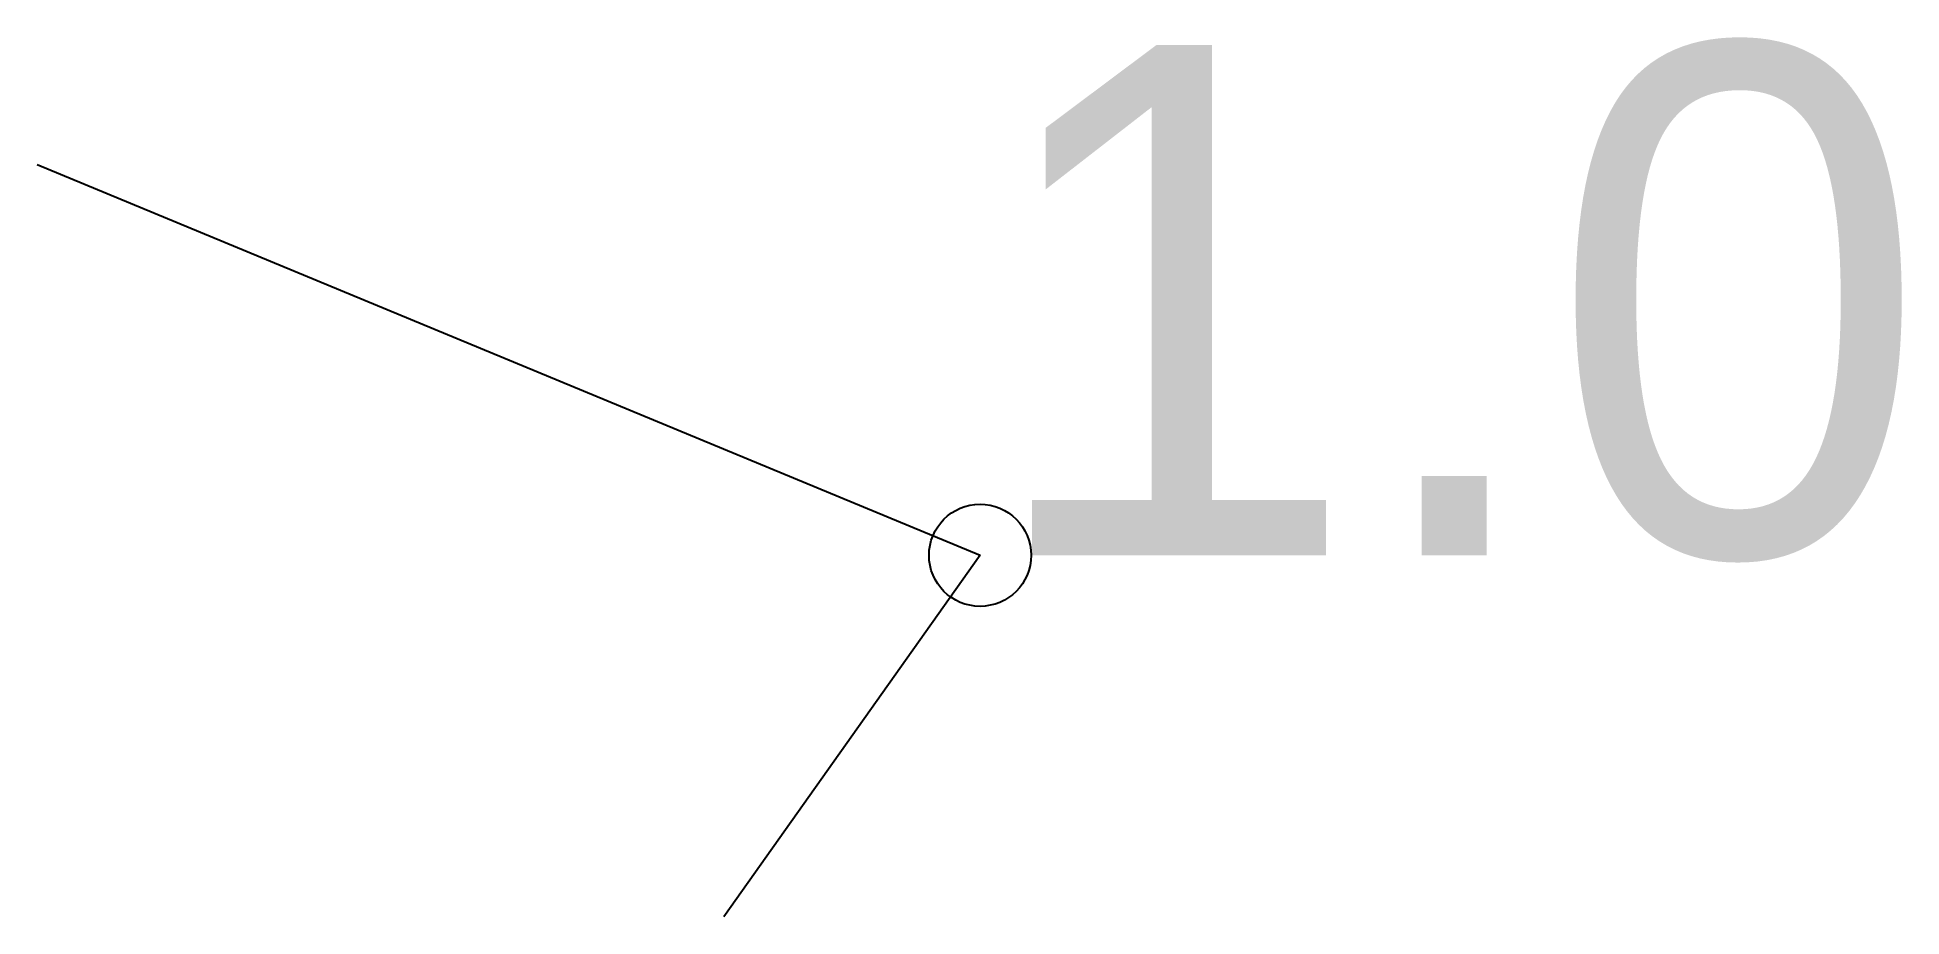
# Model space of a CAD drawing. Header units: millimetres. Extents: x 0 to 3.65, y -1.47 to 0.25.
import ezdxf

# ---------------------------------------------------------------- set-up
doc = ezdxf.new("R2010")
doc.units = ezdxf.units.MM

msp = doc.modelspace()

# ---------------------------------------------------------------- linework, layer by layer
at = {"layer": 'Shots', "color": 1}
msp.add_line((0, 0), (1.848, -0.766), dxfattribs=at)
msp.add_circle((1.848, -0.766), 0.1, dxfattribs=at)
at = {"layer": 'XSect', "color": 1}
msp.add_line((1.848, -0.766), (1.346, -1.474), dxfattribs=at)

# ---------------------------------------------------------------- texts
at = {"layer": 'Label'}
msp.add_text('1.0', height=1, dxfattribs=at).set_placement((1.848, -0.766))

doc.saveas('drawing.dxf')
